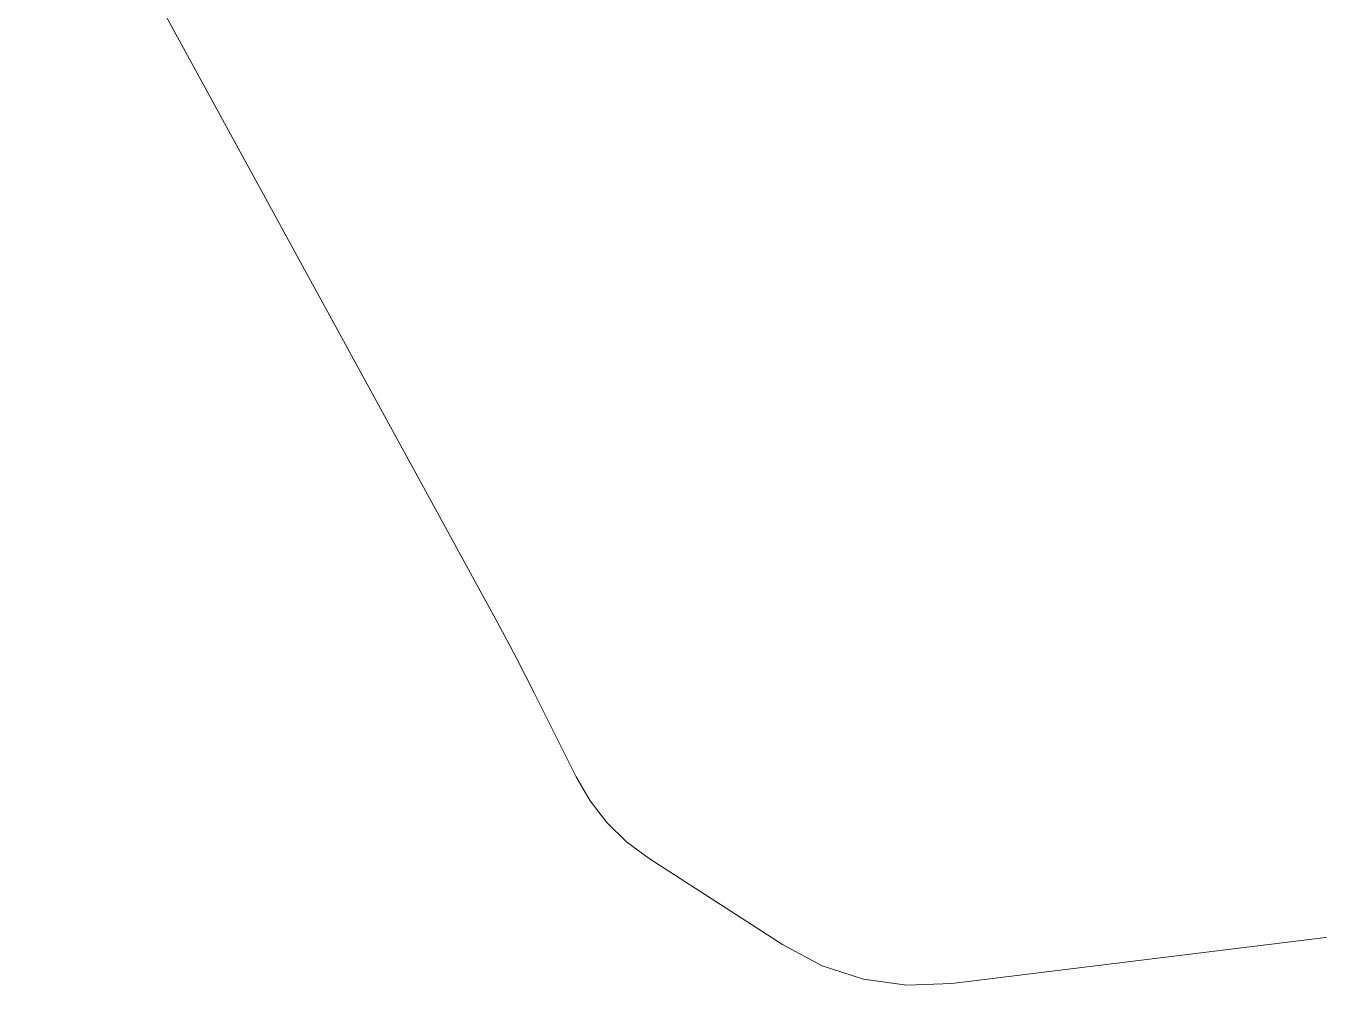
# Model space of a CAD drawing. Extents: x 2498567 to 2501210, y 7092229 to 7094464.
# Drawn here: x 2499634.471 to 2499637.277, y 7092933.759 to 7092935.841 of the extents above; entities that cross this region are included whole.
import ezdxf

# ---------------------------------------------------------------- set-up
doc = ezdxf.new("R2010")
doc.units = 0
doc.header["$MEASUREMENT"] = 0
doc.layers.add('Level 31', color=254, linetype='Continuous', lineweight=0)

msp = doc.modelspace()

# ---------------------------------------------------------------- linework, layer by layer
at = {"layer": 'Level 31', "color": 35, "linetype": 'Continuous', "lineweight": 13}
for p, q in [((2499635.495, 7092934.5447), (2499634.4711, 7092936.4199)), ((2499635.5155, 7092934.5067), (2499635.495, 7092934.5447)), ((2499635.5357, 7092934.4685), (2499635.5155, 7092934.5067)), ((2499635.5555, 7092934.4301), (2499635.5357, 7092934.4685)), ((2499635.575, 7092934.3915), (2499635.5555, 7092934.4301)), ((2499635.6649, 7092934.2111), (2499635.575, 7092934.3915)), ((2499635.6955, 7092934.1586), (2499635.6649, 7092934.2111)), ((2499635.7321, 7092934.1115), (2499635.6955, 7092934.1586)), ((2499635.7748, 7092934.0699), (2499635.7321, 7092934.1115)), ((2499635.8236, 7092934.0337), (2499635.7748, 7092934.0699)), ((2499636.1129, 7092933.8469), (2499635.8236, 7092934.0337)), ((2499638.3664, 7092933.9946), (2499636.4802, 7092933.7626)), ((2499636.199, 7092933.8008), (2499636.1129, 7092933.8469)), ((2499636.2889, 7092933.7714), (2499636.199, 7092933.8008)), ((2499636.3826, 7092933.7587), (2499636.2889, 7092933.7714)), ((2499636.4802, 7092933.7626), (2499636.3826, 7092933.7587))]:
    msp.add_line(p, q, dxfattribs=at)

doc.saveas('drawing.dxf')
